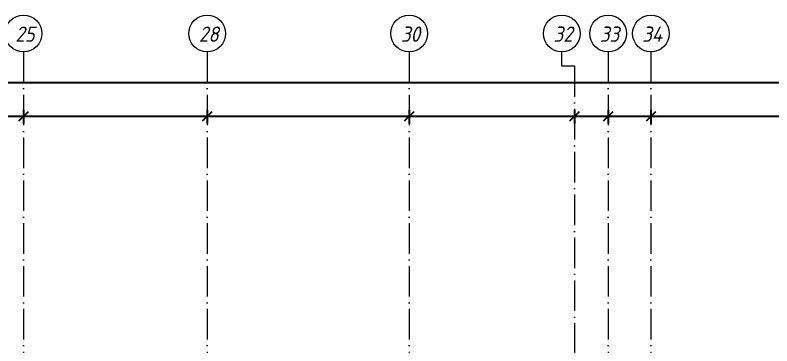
# Model space of a CAD drawing. Header units: millimetres. Extents: x -356862 to 418287, y 0 to 839748.
# Drawn here: x -140702 to -128340, y 545103 to 550509 of the extents above; entities that cross this region are included whole.
import ezdxf

# ---------------------------------------------------------------- set-up
doc = ezdxf.new("R2010")
doc.units = ezdxf.units.MM
doc.linetypes.add('50_200_ШТРИХ_1Т_ш5_п1_п1_', pattern=[700, 500, -100, 0, -100])
for name, color, linetype, lineweight in [('A-____-____-DIMS', 7, 'Continuous', 9), ('S-GRID-____-IDEN', 7, 'Continuous', 9), ('S-GRID-____-OTLN', 7, 'Continuous', 9), ('S-GRID-____-OTLN-1', 7, '50_200_ШТРИХ_1Т_ш5_п1_п1_', 9)]:
    doc.layers.add(name, color=color, linetype=linetype, lineweight=lineweight)
doc.styles.add('ISOCPEUR_I', font='isocpeui.ttf', dxfattribs={"width": 0.9, "height": 2.5})
doc.styles.add('ISOCPEUR_I_9', font='isocpeui.ttf', dxfattribs={"width": 0.9, "height": 250})
doc.dimstyles.new('ISO-2_5_0_9К_БОЛЬШОЙ_ОСИ', dxfattribs={"dimscale": 304.8, "dimtxt": 248.995294, "dimasz": 0.492126, "dimexe": 0.393701, "dimexo": 0, "dimgap": 0, "dimtad": 1, "dimdec": 0, "dimzin": 0, "dimdsep": 46, "dimtxsty": 'ISOCPEUR_I', "dimblk1": 'OBLIQUE', "dimblk2": 'OBLIQUE', "dimsah": 1, "dimcen": 0.09, "dimdle": 0.393701, "dimazin": 0, "dimtfac": 1, "dimtdec": 4, "dimtix": 1, "dimtmove": 0, "dimatfit": 3, "dimfxl": 1, "dimtvp": 1, "dimtolj": 1, "dimtzin": 0, "dimarcsym": 2})
doc.dimstyles.new('ISO-2_5_0_9К_БОЛЬШОЙ_ОСИ_2', dxfattribs={"dimscale": 304.8, "dimtxt": 248.995294, "dimasz": 0.492126, "dimexe": 0.393701, "dimexo": 0, "dimgap": 0, "dimtad": 1, "dimdec": 0, "dimzin": 0, "dimdsep": 46, "dimtxsty": 'ISOCPEUR_I_9', "dimblk1": 'OBLIQUE', "dimblk2": 'OBLIQUE', "dimsah": 1, "dimcen": 0.09, "dimdle": 0.393701, "dimazin": 0, "dimtfac": 1, "dimtdec": 4, "dimtix": 1, "dimtmove": 2, "dimatfit": 3, "dimfxl": 1, "dimtvp": 1, "dimtolj": 1, "dimtzin": 0, "dimarcsym": 2})

# ---------------------------------------------------------------- blocks, each defined once
blk = doc.blocks.new('Ось сетки - Круг_Ø6_00__ISO-2_5_0_9K_-25732049-АР1_План отверстий 1 этажа в осях 1-64_Ю-ЯЯ')
at = {"layer": 'S-GRID-____-IDEN'}
blk.add_circle((0, 0), 3, dxfattribs=at)
blk = doc.blocks.new('_Oblique')
at = {"color": 0, "linetype": 'ByBlock', "lineweight": -2}
blk.add_line((-0.5, -0.5), (0.5, 0.5), dxfattribs=at)
blk = doc.blocks.new('*D13438')
at = {"layer": 'A-____-____-DIMS', "color": 0, "lineweight": -2, "transparency": 16777216}
for p, q in [((-141915, 548962), (-141915, 548736)), ((-140565, 548962), (-140565, 548736)), ((-142035, 548856), (-140445, 548856))]:
    blk.add_line(p, q, dxfattribs=at)
at = {"layer": 'Defpoints', "color": 0, "transparency": 16777216}
for p in [(-141915, 548962), (-140565, 548962), (-140565, 548856)]:
    blk.add_point(p, dxfattribs=at)
at = {"layer": 'A-____-____-DIMS', "color": 0, "lineweight": -2, "transparency": 16777216, "xscale": 150, "yscale": 150, "zscale": 150, "rotation": 180}
blk.add_blockref('_Oblique', (-141915, 548856), dxfattribs=at)
at = {"layer": 'A-____-____-DIMS', "color": 0, "lineweight": -2, "transparency": 16777216, "xscale": 150, "yscale": 150, "zscale": 150}
blk.add_blockref('_Oblique', (-140565, 548856), dxfattribs=at)
at = {"layer": 'A-____-____-DIMS', "color": 0, "transparency": 16777216, "insert": (-141240, 548858), "char_height": 2.5, "width": 701.02, "attachment_point": 5, "style": 'ISOCPEUR_I'}
blk.add_mtext('\\A1;1350', dxfattribs=at)
blk = doc.blocks.new('*D13439')
at = {"layer": 'A-____-____-DIMS', "color": 0, "lineweight": -2, "transparency": 16777216}
for p, q in [((-140565, 548962), (-140565, 548736)), ((-137565, 548962), (-137565, 548736)), ((-140685, 548856), (-137445, 548856))]:
    blk.add_line(p, q, dxfattribs=at)
at = {"layer": 'Defpoints', "color": 0, "transparency": 16777216}
for p in [(-140565, 548962), (-137565, 548962), (-137565, 548856)]:
    blk.add_point(p, dxfattribs=at)
at = {"layer": 'A-____-____-DIMS', "color": 0, "lineweight": -2, "transparency": 16777216, "xscale": 150, "yscale": 150, "zscale": 150, "rotation": 180}
blk.add_blockref('_Oblique', (-140565, 548856), dxfattribs=at)
at = {"layer": 'A-____-____-DIMS', "color": 0, "lineweight": -2, "transparency": 16777216, "xscale": 150, "yscale": 150, "zscale": 150}
blk.add_blockref('_Oblique', (-137565, 548856), dxfattribs=at)
at = {"layer": 'A-____-____-DIMS', "color": 0, "transparency": 16777216, "insert": (-139065, 548858), "char_height": 2.5, "width": 758.48, "attachment_point": 5, "style": 'ISOCPEUR_I'}
blk.add_mtext('\\A1;3000', dxfattribs=at)
blk = doc.blocks.new('*D13440')
at = {"layer": 'A-____-____-DIMS', "color": 0, "lineweight": -2, "transparency": 16777216}
for p, q in [((-137565, 548962), (-137565, 548736)), ((-134265, 548962), (-134265, 548736)), ((-137685, 548856), (-134145, 548856))]:
    blk.add_line(p, q, dxfattribs=at)
at = {"layer": 'Defpoints', "color": 0, "transparency": 16777216}
for p in [(-137565, 548962), (-134265, 548962), (-134265, 548856)]:
    blk.add_point(p, dxfattribs=at)
at = {"layer": 'A-____-____-DIMS', "color": 0, "lineweight": -2, "transparency": 16777216, "xscale": 150, "yscale": 150, "zscale": 150, "rotation": 180}
blk.add_blockref('_Oblique', (-137565, 548856), dxfattribs=at)
at = {"layer": 'A-____-____-DIMS', "color": 0, "lineweight": -2, "transparency": 16777216, "xscale": 150, "yscale": 150, "zscale": 150}
blk.add_blockref('_Oblique', (-134265, 548856), dxfattribs=at)
at = {"layer": 'A-____-____-DIMS', "color": 0, "transparency": 16777216, "insert": (-135915, 548858), "char_height": 2.5, "width": 758.48, "attachment_point": 5, "style": 'ISOCPEUR_I'}
blk.add_mtext('\\A1;3300', dxfattribs=at)
blk = doc.blocks.new('*D13441')
at = {"layer": 'A-____-____-DIMS', "color": 0, "lineweight": -2, "transparency": 16777216}
for p, q in [((-134265, 548962), (-134265, 548736)), ((-131565, 548962), (-131565, 548736)), ((-134385, 548856), (-131445, 548856))]:
    blk.add_line(p, q, dxfattribs=at)
at = {"layer": 'Defpoints', "color": 0, "transparency": 16777216}
for p in [(-134265, 548962), (-131565, 548962), (-131565, 548856)]:
    blk.add_point(p, dxfattribs=at)
at = {"layer": 'A-____-____-DIMS', "color": 0, "lineweight": -2, "transparency": 16777216, "xscale": 150, "yscale": 150, "zscale": 150, "rotation": 180}
blk.add_blockref('_Oblique', (-134265, 548856), dxfattribs=at)
at = {"layer": 'A-____-____-DIMS', "color": 0, "lineweight": -2, "transparency": 16777216, "xscale": 150, "yscale": 150, "zscale": 150}
blk.add_blockref('_Oblique', (-131565, 548856), dxfattribs=at)
at = {"layer": 'A-____-____-DIMS', "color": 0, "transparency": 16777216, "insert": (-132915, 548858), "char_height": 2.5, "width": 758.48, "attachment_point": 5, "style": 'ISOCPEUR_I'}
blk.add_mtext('\\A1;2700', dxfattribs=at)
blk = doc.blocks.new('*D13442')
at = {"layer": 'A-____-____-DIMS', "color": 0, "lineweight": -2, "transparency": 16777216}
for p, q in [((-131565, 548962), (-131565, 548736)), ((-131015, 548962), (-131015, 548736)), ((-131685, 548856), (-130895, 548856))]:
    blk.add_line(p, q, dxfattribs=at)
at = {"layer": 'Defpoints', "color": 0, "transparency": 16777216}
for p in [(-131565, 548962), (-131015, 548962), (-131015, 548856)]:
    blk.add_point(p, dxfattribs=at)
at = {"layer": 'A-____-____-DIMS', "color": 0, "lineweight": -2, "transparency": 16777216, "xscale": 150, "yscale": 150, "zscale": 150, "rotation": 180}
blk.add_blockref('_Oblique', (-131565, 548856), dxfattribs=at)
at = {"layer": 'A-____-____-DIMS', "color": 0, "lineweight": -2, "transparency": 16777216, "xscale": 150, "yscale": 150, "zscale": 150}
blk.add_blockref('_Oblique', (-131015, 548856), dxfattribs=at)
at = {"layer": 'A-____-____-DIMS', "color": 0, "transparency": 16777216, "insert": (-131290, 548858), "char_height": 2.5, "width": 568.86, "attachment_point": 5, "style": 'ISOCPEUR_I'}
blk.add_mtext('\\A1;550', dxfattribs=at)
blk = doc.blocks.new('*D13443')
at = {"layer": 'A-____-____-DIMS', "color": 0, "lineweight": -2, "transparency": 16777216}
for p, q in [((-131015, 548962), (-131015, 548736)), ((-130315, 548962), (-130315, 548736)), ((-131135, 548856), (-130195, 548856))]:
    blk.add_line(p, q, dxfattribs=at)
at = {"layer": 'Defpoints', "color": 0, "transparency": 16777216}
for p in [(-131015, 548962), (-130315, 548962), (-130315, 548856)]:
    blk.add_point(p, dxfattribs=at)
at = {"layer": 'A-____-____-DIMS', "color": 0, "lineweight": -2, "transparency": 16777216, "xscale": 150, "yscale": 150, "zscale": 150, "rotation": 180}
blk.add_blockref('_Oblique', (-131015, 548856), dxfattribs=at)
at = {"layer": 'A-____-____-DIMS', "color": 0, "lineweight": -2, "transparency": 16777216, "xscale": 150, "yscale": 150, "zscale": 150}
blk.add_blockref('_Oblique', (-130315, 548856), dxfattribs=at)
at = {"layer": 'A-____-____-DIMS', "color": 0, "transparency": 16777216, "insert": (-130665, 548858), "char_height": 2.5, "width": 568.86, "attachment_point": 5, "style": 'ISOCPEUR_I'}
blk.add_mtext('\\A1;700', dxfattribs=at)
blk = doc.blocks.new('*D13444')
at = {"layer": 'A-____-____-DIMS', "color": 0, "lineweight": -2, "transparency": 16777216}
for p, q in [((-130315, 548962), (-130315, 548736)), ((-128015, 548962), (-128015, 548736)), ((-130435, 548856), (-127895, 548856))]:
    blk.add_line(p, q, dxfattribs=at)
at = {"layer": 'Defpoints', "color": 0, "transparency": 16777216}
for p in [(-130315, 548962), (-128015, 548962), (-128015, 548856)]:
    blk.add_point(p, dxfattribs=at)
at = {"layer": 'A-____-____-DIMS', "color": 0, "lineweight": -2, "transparency": 16777216, "xscale": 150, "yscale": 150, "zscale": 150, "rotation": 180}
blk.add_blockref('_Oblique', (-130315, 548856), dxfattribs=at)
at = {"layer": 'A-____-____-DIMS', "color": 0, "lineweight": -2, "transparency": 16777216, "xscale": 150, "yscale": 150, "zscale": 150}
blk.add_blockref('_Oblique', (-128015, 548856), dxfattribs=at)
at = {"layer": 'A-____-____-DIMS', "color": 0, "transparency": 16777216, "insert": (-129165, 548858), "char_height": 2.5, "width": 758.48, "attachment_point": 5, "style": 'ISOCPEUR_I'}
blk.add_mtext('\\A1;2300', dxfattribs=at)
blk = doc.blocks.new('*D13463')
at = {"layer": 'A-____-____-DIMS', "color": 0, "lineweight": -2, "transparency": 16777216}
for p, q in [((-178865, 549515), (-178865, 549289)), ((-75365, 549515), (-75365, 549289)), ((-178985, 549409), (-127632, 549409)), ((-75245, 549409), (-126753, 549409))]:
    blk.add_line(p, q, dxfattribs=at)
at = {"layer": 'Defpoints', "color": 0, "transparency": 16777216}
for p in [(-178865, 549515), (-75365, 549515), (-75365, 549409)]:
    blk.add_point(p, dxfattribs=at)
at = {"layer": 'A-____-____-DIMS', "color": 0, "lineweight": -2, "transparency": 16777216, "xscale": 150, "yscale": 150, "zscale": 150, "rotation": 180}
blk.add_blockref('_Oblique', (-178865, 549409), dxfattribs=at)
at = {"layer": 'A-____-____-DIMS', "color": 0, "lineweight": -2, "transparency": 16777216, "xscale": 150, "yscale": 150, "zscale": 150}
blk.add_blockref('_Oblique', (-75365, 549409), dxfattribs=at)
at = {"layer": 'A-____-____-DIMS', "color": 0, "transparency": 16777216, "insert": (-127732, 549735), "char_height": 250, "width": 1080.26, "attachment_point": 1, "line_spacing_factor": 1.149209, "style": 'ISOCPEUR_I_9'}
blk.add_mtext('\\A1;103500', dxfattribs=at)

msp = doc.modelspace()

# ---------------------------------------------------------------- linework, layer by layer
at = {"layer": 'S-GRID-____-OTLN'}
for p, q in [((-131772.2654, 549675.0369), (-131772.2654, 549908.7924)), ((-131565.0675, 549675.0369), (-131772.2654, 549675.0369))]:
    msp.add_line(p, q, dxfattribs=at)
at = {"layer": 'S-GRID-____-OTLN-1'}
for p, q in [((-140565.0675, 549908.7924), (-140565.0675, 511907.5288)), ((-137565.0675, 549908.7924), (-137565.0675, 511907.5288)), ((-134265.0675, 549908.7924), (-134265.0675, 525691.4247)), ((-131015.0675, 549908.7924), (-131015.0675, 511907.5288)), ((-130315.0675, 549908.7924), (-130315.0675, 536263.2712)), ((-131565.0675, 549675.0369), (-131565.0675, 512061.8002))]:
    msp.add_line(p, q, dxfattribs=at)

# ---------------------------------------------------------------- block references
at = {"layer": 'S-GRID-____-IDEN', "xscale": 99.99999999999993, "yscale": 99.99999999999993, "zscale": 99.99999999999993, "rotation": 180}
for p in [(-140565.0675, 550208.7924), (-137565.0675, 550208.7924), (-134265.0675, 550208.7924), (-131772.2654, 550208.7924), (-131015.0675, 550208.7924), (-130315.0675, 550208.7924)]:
    msp.add_blockref('Ось сетки - Круг_Ø6_00__ISO-2_5_0_9K_-25732049-АР1_План отверстий 1 этажа в осях 1-64_Ю-ЯЯ', p, dxfattribs=at)

# ---------------------------------------------------------------- texts
at = {"layer": 'S-GRID-____-IDEN', "char_height": 250, "attachment_point": 1, "style": 'ISOCPEUR_I_9'}
for s, insert, width in [('25', (-140699.4392, 550322.7261), 404.0505), ('28', (-137699.4392, 550322.7261), 404.0505), ('30', (-134399.4392, 550322.7261), 404.0505), ('32', (-131906.6371, 550322.7261), 404.0505), ('33', (-131149.4392, 550322.7261), 404.0505), ('34', (-130458.4392, 550322.7261), 425.696062)]:
    msp.add_mtext(s, dxfattribs=dict(at, insert=insert, width=width))

# ---------------------------------------------------------------- dimensions: what is measured, and where the dimension line sits
at = {"layer": 'A-____-____-DIMS'}
dim = msp.add_linear_dim(base=(-75365.0675, 549408.6096), p1=(-178865.0675, 549514.6756), p2=(-75365.0675, 549514.6756), dimstyle='ISO-2_5_0_9К_БОЛЬШОЙ_ОСИ_2', override={"dimpost": '<>', "dimfxl": 103500}, dxfattribs=at)
dim.commit()
dim.dimension.update_dxf_attribs({"geometry": '*D13463', "text_midpoint": (-127192.2172, 549568.5568), "dimtype": 160})
for base, p1, p2, override, picture, middle in [((-140565.0675, 548856.3903), (-141915.0675, 548962.4563), (-140565.0675, 548962.4563), {"dimpost": '<>', "dimfxl": 1350}, '*D13438', (-141240.0675, 548857.6403)), ((-137565.0675, 548856.3903), (-140565.0675, 548962.4563), (-137565.0675, 548962.4563), {"dimpost": '<>', "dimfxl": 3000}, '*D13439', (-139065.0675, 548857.6403)), ((-134265.0675, 548856.3903), (-137565.0675, 548962.4563), (-134265.0675, 548962.4563), {"dimpost": '<>', "dimfxl": 3300}, '*D13440', (-135915.0675, 548857.6403)), ((-131565.0675, 548856.3903), (-134265.0675, 548962.4563), (-131565.0675, 548962.4563), {"dimpost": '<>', "dimfxl": 2700}, '*D13441', (-132915.0675, 548857.6564)), ((-131015.0675, 548856.3903), (-131565.0675, 548962.4563), (-131015.0675, 548962.4563), {"dimpost": '<>', "dimfxl": 550}, '*D13442', (-131290.0675, 548857.6403)), ((-130315.0675, 548856.3903), (-131015.0675, 548962.4563), (-130315.0675, 548962.4563), {"dimpost": '<>', "dimfxl": 700}, '*D13443', (-130665.0675, 548857.6564)), ((-128015.0675, 548856.3903), (-130315.0675, 548962.4563), (-128015.0675, 548962.4563), {"dimpost": '<>', "dimfxl": 2300}, '*D13444', (-129165.0675, 548857.6403))]:
    dim = msp.add_linear_dim(base=base, p1=p1, p2=p2, dimstyle='ISO-2_5_0_9К_БОЛЬШОЙ_ОСИ', override=override, dxfattribs=at)
    dim.commit()
    dim.dimension.update_dxf_attribs({"geometry": picture, "text_midpoint": middle})

doc.saveas('drawing.dxf')
